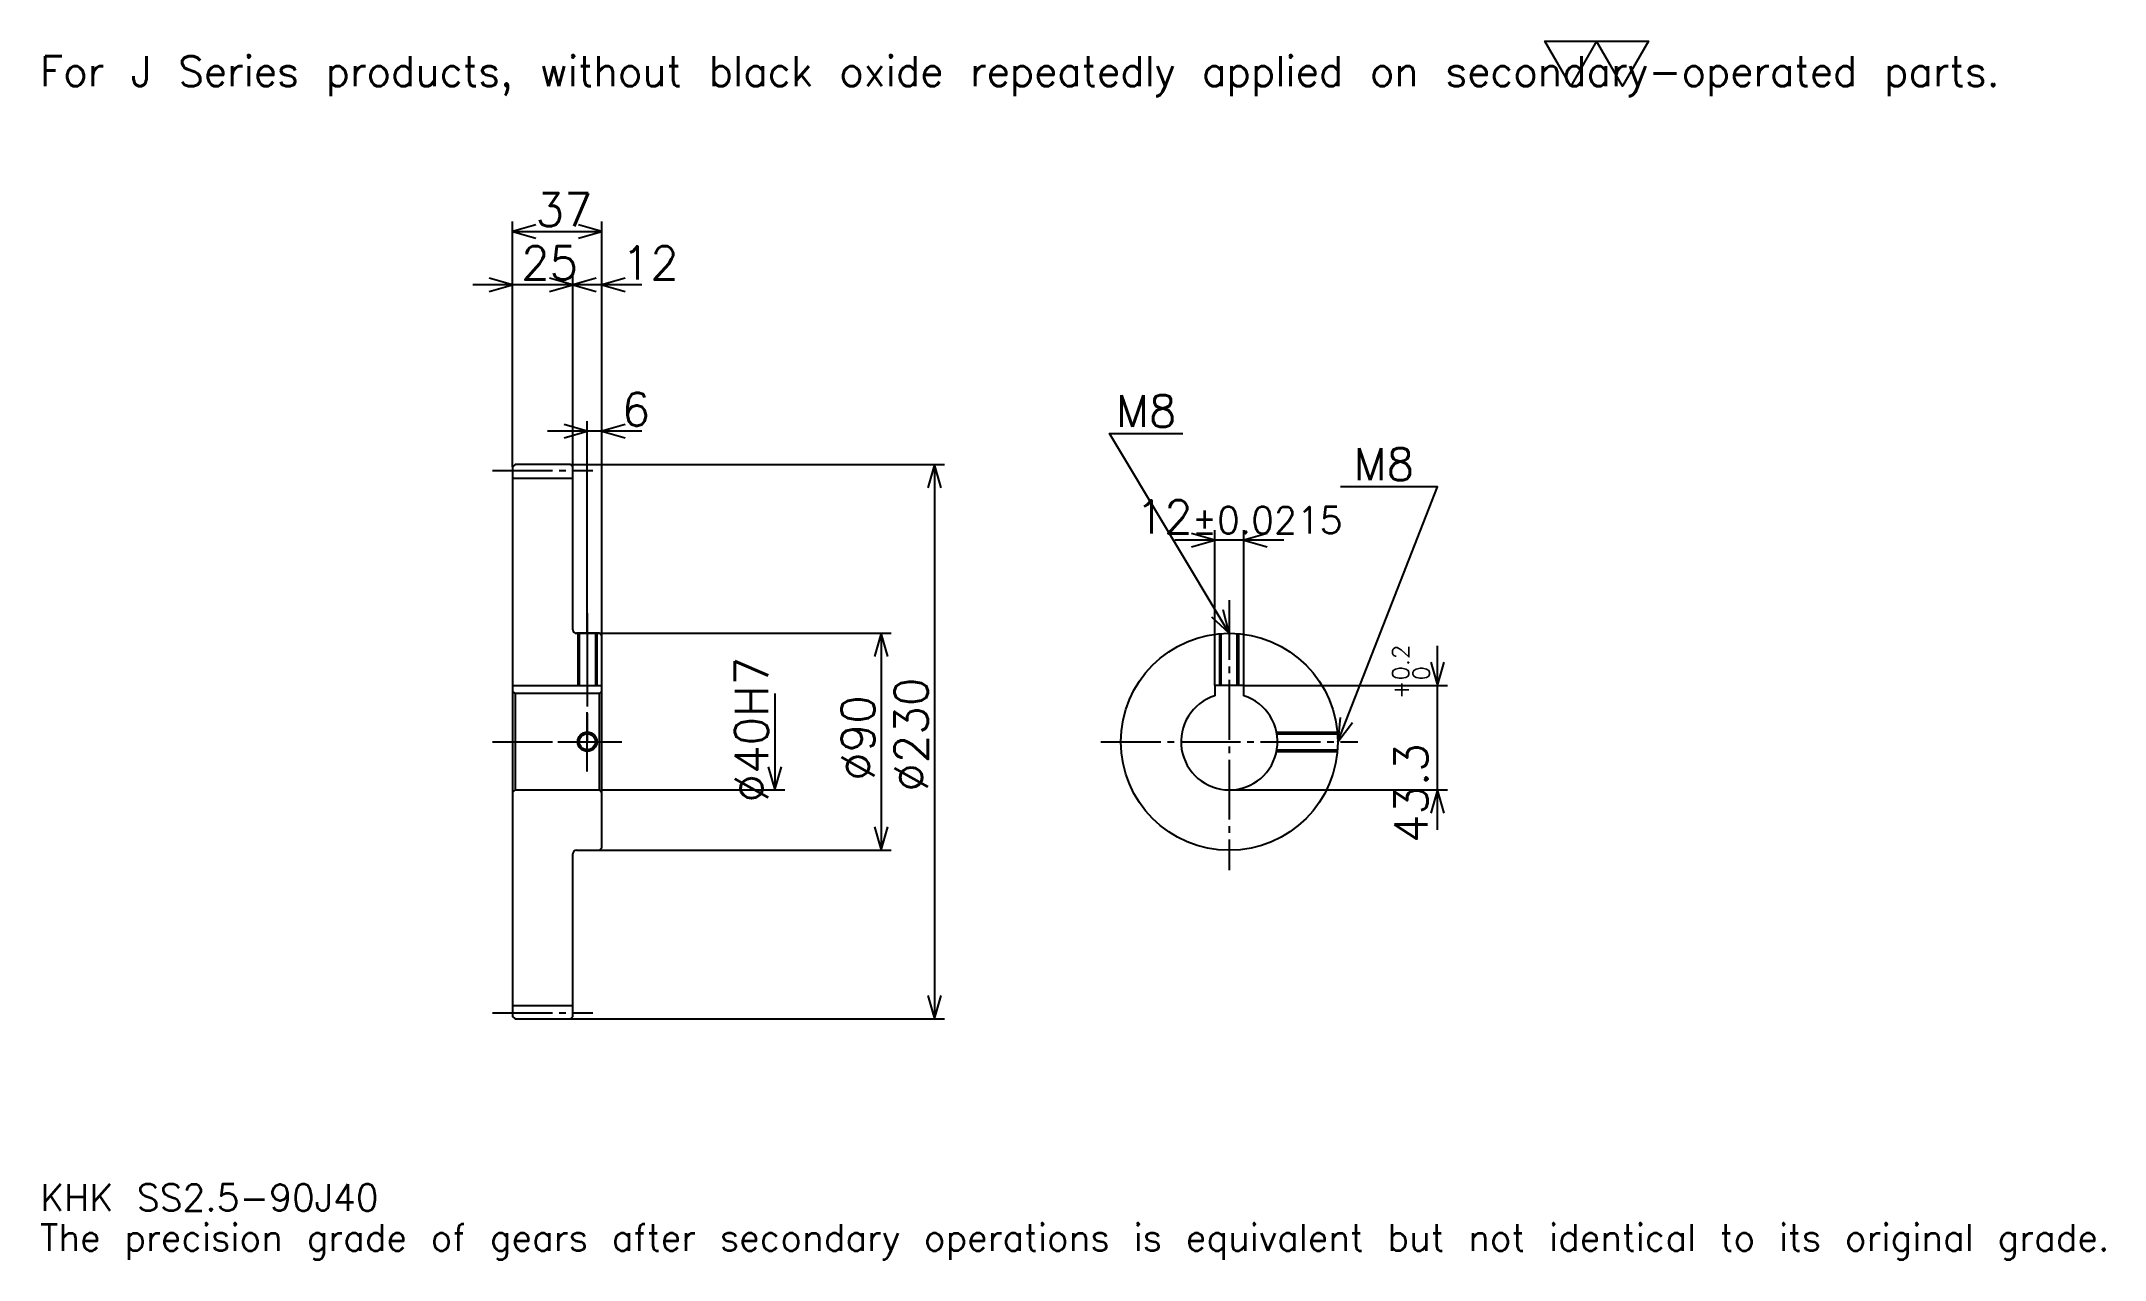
# Model space of a CAD drawing. Extents: x 28 to 884, y 10 to 516.
import ezdxf

# ---------------------------------------------------------------- set-up
doc = ezdxf.new("R2010")
doc.units = 0
doc.linetypes.add('DASHDOT', pattern=[33.130436, 24.847826, -2.76087, 2.76087, -2.76087])
doc.layers.get('0').update_dxf_attribs({"linetype": 'CONTINUOUS'})
doc.layers.add('DASHDOT', color=6, linetype='DASHDOT')
doc.styles.add('KANJI', font='TXT', dxfattribs={"bigfont": 'BIGFONT'})

msp = doc.modelspace()

# ---------------------------------------------------------------- linework, layer by layer
at = {"color": 5}
for p, q in [((223.630447, 340.010864), (223.630447, 440.782593)), ((223.630447, 436.641296), (260.630432, 436.641296)), ((260.630432, 340.010864), (260.630432, 440.782593)), ((265.195679, 414.554352), (207.065231, 414.554352)), ((277.195679, 414.554352), (232.065231, 414.554352)), ((248.630447, 340.010864), (248.630447, 418.695679)), ((277.195679, 353.815216), (238.065231, 353.815216)), ((254.630447, 340.010864), (254.630447, 357.956543)), ((223.630447, 339.010864), (223.630447, 340.010864)), ((247.630447, 340.010864), (260.630432, 340.010864)), ((248.630447, 339.010864), (248.630447, 340.010864)), ((254.630447, 270.010864), (254.630447, 340.010864)), ((254.630447, 270.010864), (254.630447, 340.010864)), ((260.630432, 340.010864), (402.815247, 340.010864)), ((260.630432, 269.010864), (260.630432, 340.010864)), ((398.67392, 340.010864), (398.67392, 110.010864)), ((543.543518, 308.663025), (498.413086, 308.663025)), ((514.978271, 248.310867), (514.978271, 312.804352)), ((526.978271, 248.310867), (526.978271, 312.804352)), ((250.130447, 270.010864), (260.630432, 270.010864)), ((260.630432, 270.010864), (380.728271, 270.010864)), ((376.586975, 270.010864), (376.586975, 180.010864)), ((607.391296, 188.445648), (607.391296, 264.876068)), ((526.978271, 248.310867), (611.532593, 248.310867)), ((332.413055, 245.010864), (332.413055, 205.010864)), ((260.630432, 205.010864), (336.554352, 205.010864)), ((520.978271, 205.010864), (611.532593, 205.010864)), ((250.130447, 180.010864), (260.630432, 180.010864)), ((260.630432, 180.010864), (380.728271, 180.010864)), ((247.630447, 110.010864), (260.630432, 110.010864)), ((260.630432, 110.010864), (402.815247, 110.010864))]:
    msp.add_line(p, q, dxfattribs=at)
at = {"color": 4}
for p, q in [((223.630447, 334.385864), (248.630447, 334.385864)), ((223.630447, 248.310867), (260.630432, 248.310867)), ((224.630447, 245.010864), (224.630447, 205.010864)), ((259.630432, 245.010864), (260.630432, 246.010864)), ((259.630432, 205.010864), (260.630432, 204.010864)), ((223.630447, 115.635864), (248.630447, 115.635864))]:
    msp.add_line(p, q, dxfattribs=at)
at = {"color": 7}
msp.add_lwpolyline([(662.608704, 496.956512), (651.841309, 515.619995), (694.910889, 515.619995), (684.143494, 496.956512), (673.376099, 515.619995), (662.608704, 496.956512)], dxfattribs=at)
at = {"color": 5}
for points in [[(233.293488, 439.402161), (223.630447, 436.641296), (233.293488, 433.880432)], [(250.967407, 433.880432), (260.630432, 436.641296), (250.967407, 439.402161)], [(213.967407, 411.793488), (223.630447, 414.554352), (213.967407, 417.315216)], [(238.967407, 411.793488), (248.630447, 414.554352), (238.967407, 417.315216)], [(258.293488, 417.315216), (248.630447, 414.554352), (258.293488, 411.793488)], [(270.293488, 417.315216), (260.630432, 414.554352), (270.293488, 411.793488)], [(244.967407, 351.054352), (254.630447, 353.815216), (244.967407, 356.57608)], [(270.293488, 356.57608), (260.630432, 353.815216), (270.293488, 351.054352)], [(520.978271, 270.010864), (471.282623, 352.836945), (501.652161, 352.836945)], [(401.434784, 330.347839), (398.67392, 340.010864), (395.913055, 330.347839)], [(565.978271, 225.010864), (607.391296, 330.75), (567.082642, 330.75)], [(505.315247, 305.902161), (514.978271, 308.663025), (505.315247, 311.42392)], [(536.641357, 311.42392), (526.978271, 308.663025), (536.641357, 305.902161)], [(513.639282, 276.876404), (520.978271, 270.010864), (518.374146, 279.717316)], [(379.347839, 260.347809), (376.586975, 270.010864), (373.826111, 260.347809)], [(604.630432, 257.973907), (607.391296, 248.310867), (610.152161, 257.973907)], [(566.931458, 235.015274), (565.978271, 225.010864), (572.072937, 233.001602)], [(329.652191, 214.673904), (332.413055, 205.010864), (335.17392, 214.673904)], [(610.152161, 195.347824), (607.391296, 205.010864), (604.630432, 195.347824)], [(373.826111, 189.673904), (376.586975, 180.010864), (379.347839, 189.673904)], [(395.913055, 119.673904), (398.67392, 110.010864), (401.434784, 119.673904)]]:
    msp.add_lwpolyline(points, dxfattribs=at)
at = {"color": 4}
for points in [[(248.630447, 271.510864), (248.630447, 339.010864), (247.630447, 340.010864), (224.630447, 340.010864), (223.630447, 339.010864), (223.630447, 204.010864)], [(250.130447, 180.010864), (259.630432, 180.010864), (260.630432, 181.010864), (260.630432, 269.010864), (259.630432, 270.010864), (250.130447, 270.010864)], [(250.630447, 270.010864), (250.630447, 248.310867)], [(251.30545, 270.010864), (251.30545, 248.310867)], [(257.955444, 270.010864), (257.955444, 248.310867)], [(258.630432, 270.010864), (258.630432, 248.310867)], [(516.978271, 248.310867), (516.978271, 269.832733)], [(517.653259, 248.310867), (517.653259, 269.887848)], [(524.303284, 248.310867), (524.303284, 269.887848)], [(524.978271, 248.310867), (524.978271, 269.832733)], [(526.978271, 244.089645), (526.978271, 248.310867), (514.978271, 248.310867), (514.978271, 244.089645)], [(223.630447, 204.010864), (224.630447, 205.010864), (259.630432, 205.010864), (259.630432, 245.010864), (224.630447, 245.010864), (223.630447, 246.010864)], [(540.574219, 229.010864), (565.800171, 229.010864)], [(540.699951, 228.335861), (565.855286, 228.335861)], [(540.574219, 221.010864), (565.800171, 221.010864)], [(540.699951, 221.685867), (565.855286, 221.685867)], [(223.630447, 204.010864), (223.630447, 111.010864), (224.630447, 110.010864), (247.630447, 110.010864), (248.630447, 111.010864), (248.630447, 178.510864)]]:
    msp.add_lwpolyline(points, dxfattribs=at)
for centre, radius in [((520.978271, 225.010864), 45), ((254.630447, 225.010864), 3.325)]:
    msp.add_circle(centre, radius, dxfattribs=at)
at = {"color": 7}
msp.add_circle((254.630447, 225.010864), 4, dxfattribs=at)
at = {"color": 4}
for centre, radius, start, end in [((250.130447, 271.510864), 1.5, 180, 270), ((520.978271, 225.010864), 20, 107.457602748, 72.542397252), ((250.130447, 178.510864), 1.5, 90, 180)]:
    msp.add_arc(centre, radius, start, end, dxfattribs=at)
at = {"layer": 'DASHDOT', "color": 7}
for p, q in [((215.347839, 337.510864), (256.913055, 337.510864)), ((520.978271, 283.815216), (520.978271, 171.728256)), ((254.630447, 270.010864), (254.630447, 225.010864)), ((215.347839, 225.010864), (268.913055, 225.010864)), ((467.695679, 225.010864), (574.260864, 225.010864)), ((215.347839, 112.510864), (256.913055, 112.510864))]:
    msp.add_line(p, q, dxfattribs=at)
for points in [[(254.630447, 278.293457), (254.630447, 240.028259)], [(254.630447, 212.728256), (254.630447, 237.293472)], [(242.347839, 225.010864), (266.913055, 225.010864)]]:
    msp.add_lwpolyline(points, dxfattribs=at)

# ---------------------------------------------------------------- texts
at = {"color": 7, "style": 'KANJI'}
for s, height, p in [('For J Series products, without black oxide repeatedly applied on secondary-operated parts.', 12.423913, (27.608696, 496.956512)), ('37', 13.804348, (233.157623, 438.849976)), ('25', 13.804348, (227.157623, 416.763062)), ('12', 13.804348, (268.913055, 416.763062)), ('6', 13.804348, (268.913055, 356.023926)), ('M8', 13.252174, (474.043488, 355.597839)), ('M8', 13.252174, (572.60437, 333.510864)), ('12', 13.804348, (482.130127, 311.42392)), ('%%p0.0215', 11.043478, (505.457764, 311.42392)), ('KHK SS2.5-90J40', 11.043478, (27.608696, 30.369566)), ('The precision grade of gears after secondary operations is equivalent but not identical to its original grade.', 11.043478, (27.608696, 13.804348))]:
    msp.add_text(s, height=height, dxfattribs=at).set_placement(p)
for s, height, p in [('%%c40H7', 13.804348, (329.652191, 199.817932)), ('0.2', 6.902174, (595.519592, 250.450836)), ('%%c230', 13.804348, (395.913055, 204.304337)), ('+', 6.902174, (595.519592, 242.720398)), ('0', 6.902174, (604.078247, 250.450836)), ('%%c90', 13.804348, (373.826111, 208.790756)), ('43.3', 13.804348, (603.25, 182.969727))]:
    msp.add_text(s, height=height, rotation=90, dxfattribs=at).set_placement(p)

doc.saveas('drawing.dxf')
